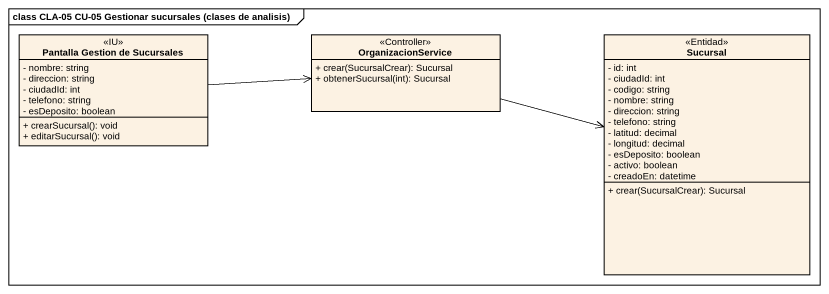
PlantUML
@startuml
mainframe class CLA-05 CU-05 Gestionar sucursales (clases de analisis)
hide circle
hide empty members
skinparam classAttributeIconSize 0
class "Pantalla Gestion de Sucursales" as Pantalla_Gestion_de <<IU>> {
  - nombre: string
  - direccion: string
  - ciudadId: int
  - telefono: string
  - esDeposito: boolean
  + crearSucursal(): void
  + editarSucursal(): void
}
class OrganizacionService <<Controller>> {
  + crear(SucursalCrear): Sucursal
  + obtenerSucursal(int): Sucursal
}
class Sucursal <<Entidad>> {
  - id: int
  - ciudadId: int
  - codigo: string
  - nombre: string
  - direccion: string
  - telefono: string
  - latitud: decimal
  - longitud: decimal
  - esDeposito: boolean
  - activo: boolean
  - creadoEn: datetime
  + crear(SucursalCrear): Sucursal
}
Pantalla_Gestion_de -right-> OrganizacionService
OrganizacionService -right-> Sucursal
@enduml
